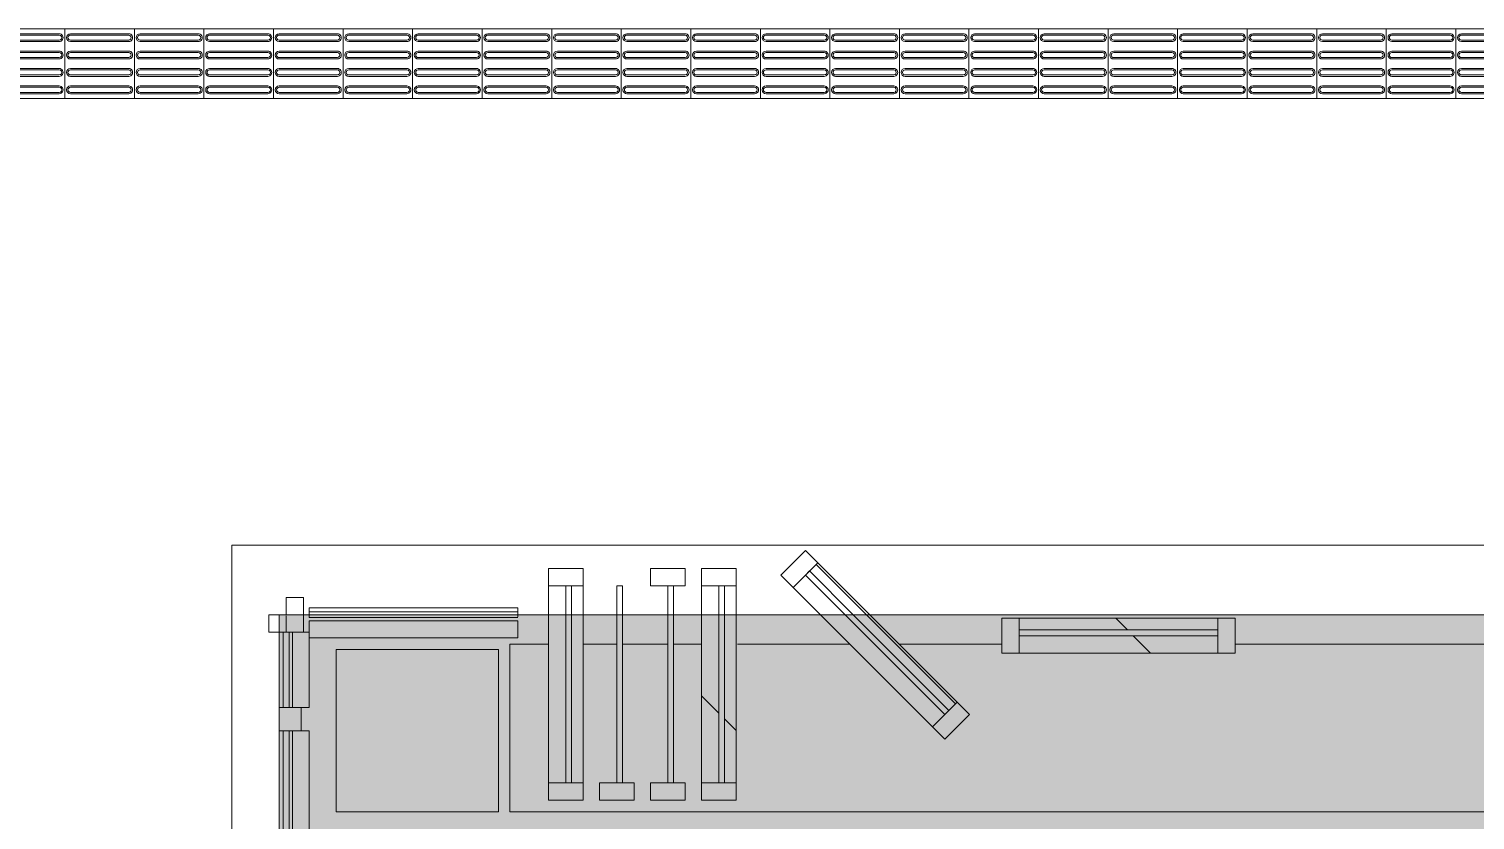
# Model space of a CAD drawing. Header units: millimetres. Extents: x -57519 to 497916, y -349472 to 446842.
# Drawn here: x 391375 to 397613, y 51272 to 54682 of the extents above; entities that cross this region are included whole.
import ezdxf

# ---------------------------------------------------------------- set-up
doc = ezdxf.new("R2010")
doc.units = ezdxf.units.MM
for name, color, linetype, lineweight in [('A-DETL-GENF', 92, 'Continuous', 5), ('A-DETL-THIN', 151, 'Continuous', 9), ('A-FLOR', 192, 'Continuous', 5), ('A-GENM', 13, 'Continuous', 5), ('A-GLAZ-CURT', 52, 'Continuous', 20), ('A-GLAZ-CWMG', 51, 'Continuous', 20), ('S-COLS', 52, 'Continuous', 20)]:
    doc.layers.add(name, color=color, linetype=linetype, lineweight=lineweight)
pattern_1 = [(135, (329410.55, 0), (-530.33, -530.33), [])]

# ---------------------------------------------------------------- blocks, each defined once
blk = doc.blocks.new('Rectangular Mullion - DLN_75 x 150mm _WD_-STUR_ OPENING Corten-14016861-G_F SINGLE OCCUPANCY DIAGRAM')
at = {"layer": 'A-GLAZ-CWMG', "color": 191, "lineweight": 5}
for p, q in [((0, 75), (-75, 75)), ((-75, 75), (-75, 1)), ((0, 75), (0, 5.3))]:
    blk.add_line(p, q, dxfattribs=at)
at = {"layer": 'A-GLAZ-CWMG', "color": 253, "lineweight": 5}
for p, q in [((-75, 1), (-75, -75)), ((0, 0.3), (0, -75)), ((-75, -75), (0, -75))]:
    blk.add_line(p, q, dxfattribs=at)
blk = doc.blocks.new('System Panel - _DLN__12_12mm laminated clear glass-12865629-G_F SINGLE OCCUPANCY DIAGRAM')
at = {"layer": 'A-GLAZ-CURT', "color": 191, "lineweight": 5}
for p, q in [((-162.5, 12.5), (162.5, 12.5)), ((-162.5, -12.5), (-162.5, 12.5)), ((162.5, -12.5), (162.5, 12.5)), ((162.5, -12.5), (-162.5, -12.5))]:
    blk.add_line(p, q, dxfattribs=at)
blk = doc.blocks.new('Rectangular Mullion - DLN_FRAME Corten-13948634-G_F SINGLE OCCUPANCY DIAGRAM')
at = {"layer": 'A-GLAZ-CWMG', "color": 191, "lineweight": 5}
for p, q in [((63043.7, 52082.5), (63043.7, 51757.5)), ((63100.7, 52082.5), (63100.7, 51757.5)), ((63148.7, 52082.5), (63173.7, 52082.5)), ((63173.7, 52082.5), (63173.7, 51757.5)), ((63061.2, 51757.5), (63043.7, 51757.5)), ((63100.7, 51757.5), (63086.2, 51757.5)), ((63173.7, 51757.5), (63100.7, 51757.5))]:
    blk.add_line(p, q, dxfattribs=at)
blk = doc.blocks.new('Rectangular Mullion - DLN_75 x 150mm _WD_-STUR_ OPENING Corten-13948680-G_F SINGLE OCCUPANCY DIAGRAM')
at = {"layer": 'A-GLAZ-CWMG', "color": 191, "lineweight": 5}
for p, q in [((-1, 75), (-75, 75)), ((-75, 75), (-75, -30)), ((0, 75), (0, -30))]:
    blk.add_line(p, q, dxfattribs=at)
at = {"layer": 'A-GLAZ-CWMG', "color": 253, "lineweight": 5}
for p, q in [((-75, -30), (-75, -75)), ((0, -30), (0, -75)), ((-75, -75), (0, -75))]:
    blk.add_line(p, q, dxfattribs=at)
blk = doc.blocks.new('System Panel - _DLN__12_12mm laminated clear glass-11282747-G_F SINGLE OCCUPANCY DIAGRAM')
at = {"layer": 'A-GLAZ-CURT', "color": 253, "lineweight": 5}
for p, q in [((-489.8, 12.5), (409.7, 12.5)), ((-489.8, 0), (-489.8, 12.5)), ((409.7, 0), (409.7, 12.5))]:
    blk.add_line(p, q, dxfattribs=at)
at = {"layer": 'A-GLAZ-CURT', "color": 191, "lineweight": 5}
for p, q in [((-489.8, -12.5), (-489.8, -1.2)), ((409.7, -12.5), (-489.8, -12.5)), ((409.7, -9.7), (409.7, 0))]:
    blk.add_line(p, q, dxfattribs=at)
blk = doc.blocks.new('Rectangular Mullion - DLN_FRAME Corten-13948637-G_F SINGLE OCCUPANCY DIAGRAM')
at = {"layer": 'A-GLAZ-CWMG', "color": 253, "lineweight": 5}
for p, q in [((63173.7, 52170), (63173.7, 52187.5)), ((64073.3, 52187.5), (63173.7, 52187.5)), ((64073.3, 52187.5), (64073.3, 52170))]:
    blk.add_line(p, q, dxfattribs=at)
at = {"layer": 'A-GLAZ-CWMG', "color": 191, "lineweight": 5}
for p, q in [((63173.7, 52082.5), (63173.7, 52130.5)), ((64073.3, 52130.5), (63173.7, 52130.5)), ((64073.3, 52130.5), (64073.3, 52057.5)), ((64073.3, 52057.5), (63173.7, 52057.5))]:
    blk.add_line(p, q, dxfattribs=at)
blk = doc.blocks.new('System Panel - _DLN__12_12mm laminated clear glass-12865628-G_F SINGLE OCCUPANCY DIAGRAM')
at = {"layer": 'A-GLAZ-CURT', "color": 191, "lineweight": 5}
for p, q in [((-450, 12.5), (450, 12.5)), ((-450, -12.5), (-450, 12.5)), ((450, -12.5), (450, 12.5)), ((450, -12.5), (-450, -12.5))]:
    blk.add_line(p, q, dxfattribs=at)
blk = doc.blocks.new('Rectangular Mullion - DLN_FRAME Corten-V825-G_F SINGLE OCCUPANCY DIAGRAM')
at = {"layer": 'A-GLAZ-CWMG', "lineweight": 5}
h = blk.add_hatch(dxfattribs=at)
h.set_pattern_fill('FP_45', color=253, style=0, pattern_type=2)
h.set_pattern_definition([(45, (329410.6, 0), (-1237.437, 1237.437), []), (45, (329410.6, 1875), (-1237.437, 1237.437), [])])
h.paths.add_polyline_path([(63173.7, 50757.5), (63173.7, 51657.5), (63100.7, 51657.5), (63100.7, 50757.5)], flags=0)
at = {"layer": 'A-GLAZ-CWMG', "color": 191, "lineweight": 5}
for p, q in [((63043.7, 51657.5), (63061.2, 51657.5)), ((63043.7, 51657.5), (63043.7, 50757.5)), ((63086.2, 51657.5), (63100.7, 51657.5)), ((63100.7, 51657.5), (63173.7, 51657.5)), ((63100.7, 51657.5), (63100.7, 50757.5)), ((63173.7, 51657.5), (63173.7, 50757.5)), ((63061.2, 50757.5), (63043.7, 50757.5)), ((63100.7, 50757.5), (63086.2, 50757.5)), ((63173.7, 50757.5), (63100.7, 50757.5))]:
    blk.add_line(p, q, dxfattribs=at)
blk = doc.blocks.new('System Panel - DLN_Glazed - 25mm-6618255-G_F SINGLE OCCUPANCY DIAGRAM')
at = {"layer": 'A-GLAZ-CURT', "lineweight": 15}
for p, q in [((-425, 25), (-158.2, 25)), ((-425, 0), (-425, 25)), ((-158.2, 25), (425, 25)), ((425, 0), (425, 25)), ((-183.2, 0), (-425, 0)), ((425, 0), (-183.2, 0))]:
    blk.add_line(p, q, dxfattribs=at)
blk = doc.blocks.new('Rectangular Mullion - DLN_75 x 150mm _WD_-6618253-G_F SINGLE OCCUPANCY DIAGRAM')
at = {"layer": 'A-GLAZ-CWMG', "lineweight": 5}
h = blk.add_hatch(dxfattribs=at)
h.set_pattern_fill('FP_42', color=256, style=0, pattern_type=2)
h.set_pattern_definition(pattern_1)
h.paths.add_polyline_path([(65484.9, 52157.5), (65314, 52328.5), (65260.9, 52275.4), (65378.9, 52157.5)], flags=0)
h.paths.add_polyline_path([(65520.3, 52157.5), (65591, 52157.5), (65367, 52381.5), (65331.7, 52346.1), (65367, 52310.8)], flags=0)
h = blk.add_hatch(dxfattribs=at)
h.set_pattern_fill('FP_42', color=256, style=0, pattern_type=2)
h.set_pattern_definition(pattern_1)
h.paths.add_polyline_path([(65862, 51674.4), (65915, 51727.4), (65484.9, 52157.5), (65378.9, 52157.5), (65808.9, 51727.4)], flags=0)
h.paths.add_polyline_path([(65932.7, 51745.1), (65968, 51780.4), (65591, 52157.5), (65520.3, 52157.5), (65897.3, 51780.4)], flags=0)
for p, q in [((65591, 52157.5), (65367, 52381.5)), ((65378.9, 52157.5), (65260.9, 52275.4)), ((65862, 51674.4), (65378.9, 52157.5)), ((65968, 51780.4), (65591, 52157.5))]:
    blk.add_line(p, q, dxfattribs=at)
blk = doc.blocks.new('Rectangular Mullion - DLN_75 x 150mm _WD_-3694781-G_F SINGLE OCCUPANCY DIAGRAM')
at = {"layer": 'A-GLAZ-CWMG', "lineweight": 15}
for p, q in [((0, 75), (-75, 75)), ((-75, 75), (-75, -75)), ((0, 75), (0, -75)), ((-75, -75), (0, -75))]:
    blk.add_line(p, q, dxfattribs=at)
blk = doc.blocks.new('Rectangular Mullion - DLN_75 x 150mm _WD_-3694782-G_F SINGLE OCCUPANCY DIAGRAM')
at = {"layer": 'A-GLAZ-CWMG', "lineweight": 15}
for p, q in [((0, 75), (-75, 75)), ((-75, 75), (-75, -75)), ((0, 75), (0, -75)), ((-75, -75), (0, -75))]:
    blk.add_line(p, q, dxfattribs=at)
blk = doc.blocks.new('System Panel - DLN_Glazed - 25mm-6618258-G_F SINGLE OCCUPANCY DIAGRAM')
at = {"layer": 'A-GLAZ-CURT', "lineweight": 15}
for p, q in [((-428.6, 0), (428.6, 0)), ((-428.6, -25), (-428.6, 0)), ((428.6, -25), (428.6, 0)), ((428.6, -25), (-428.6, -25))]:
    blk.add_line(p, q, dxfattribs=at)
blk = doc.blocks.new('Rectangular Mullion - DLN_75 x 150mm _WD_-11867538-G_F SINGLE OCCUPANCY DIAGRAM')
at = {"layer": 'A-GLAZ-CWMG', "lineweight": 5}
h = blk.add_hatch(dxfattribs=at)
h.set_pattern_fill('FP_43', color=256, style=0, pattern_type=2)
h.set_pattern_definition(pattern_1)
h.paths.add_polyline_path([(67092.6, 51992.1), (67092.6, 52067.1), (66235.5, 52067.1), (66235.5, 51992.1), (66959.9, 51992.1)], flags=0)
h.paths.add_polyline_path([(66959.9, 52092.1), (67092.6, 52092.1), (67092.6, 52142.1), (66235.5, 52142.1), (66235.5, 52092.1)], flags=0)
for p, q in [((66235.5, 52142.1), (67092.6, 52142.1)), ((66235.5, 51992.1), (67092.6, 51992.1))]:
    blk.add_line(p, q, dxfattribs=at)
blk = doc.blocks.new('Rectangular Mullion - DLN_75 x 150mm _WD_-3694728-G_F SINGLE OCCUPANCY DIAGRAM')
at = {"layer": 'A-GLAZ-CWMG', "lineweight": 15}
for p, q in [((0, 75), (-75, 75)), ((-75, 75), (-75, -75)), ((0, 75), (0, -75)), ((-75, -75), (0, -75))]:
    blk.add_line(p, q, dxfattribs=at)
blk = doc.blocks.new('Rectangular Mullion - DLN_75 x 150mm _WD_-3694729-G_F SINGLE OCCUPANCY DIAGRAM')
at = {"layer": 'A-GLAZ-CWMG', "lineweight": 15}
for p, q in [((0, 75), (-75, 75)), ((-75, 75), (-75, -75)), ((0, 75), (0, -75)), ((-75, -75), (0, -75))]:
    blk.add_line(p, q, dxfattribs=at)
blk = doc.blocks.new('System Panel - DLN_Glazed - 25mm-V846-G_F SINGLE OCCUPANCY DIAGRAM')
at = {"layer": 'A-GLAZ-CURT', "lineweight": 15}
for p, q in [((-425, 25), (-300, 25)), ((-425, 0), (-425, 25)), ((-300, 25), (425, 25)), ((425, 0), (425, 25)), ((-300, 0), (-425, 0)), ((425, 0), (-300, 0))]:
    blk.add_line(p, q, dxfattribs=at)
blk = doc.blocks.new('Rectangular Mullion - DLN_75 x 150mm _WD_-V847-G_F SINGLE OCCUPANCY DIAGRAM')
at = {"layer": 'A-GLAZ-CWMG', "lineweight": 5}
for p, q in [((64205.3, 52157.5), (64205.3, 52282.5)), ((64355.3, 52157.5), (64355.3, 52282.5)), ((64205.3, 51432.5), (64205.3, 52157.5)), ((64355.3, 51432.5), (64355.3, 52157.5))]:
    blk.add_line(p, q, dxfattribs=at)
blk = doc.blocks.new('Rectangular Mullion - DLN_75 x 150mm _WD_-V848-G_F SINGLE OCCUPANCY DIAGRAM')
at = {"layer": 'A-GLAZ-CWMG', "lineweight": 5}
h = blk.add_hatch(dxfattribs=at)
h.set_pattern_fill('FP_43', color=256, style=0, pattern_type=2)
h.set_pattern_definition(pattern_1)
h.paths.add_polyline_path([(64940.3, 52157.5), (64940.3, 52282.5), (64865.3, 52282.5), (64865.3, 52157.5)], flags=0)
h.paths.add_polyline_path([(65015.3, 52157.5), (65015.3, 52282.5), (64965.3, 52282.5), (64965.3, 52157.5)], flags=0)
h = blk.add_hatch(dxfattribs=at)
h.set_pattern_fill('FP_43', color=256, style=0, pattern_type=2)
h.set_pattern_definition(pattern_1)
h.paths.add_polyline_path([(64865.3, 51432.5), (64940.3, 51432.5), (64940.3, 52157.5), (64865.3, 52157.5), (64865.3, 51456.3)], flags=0)
h.paths.add_polyline_path([(65015.3, 51432.5), (65015.3, 52157.5), (64965.3, 52157.5), (64965.3, 51432.5)], flags=0)
for p, q in [((64865.3, 52157.5), (64865.3, 52282.5)), ((65015.3, 52157.5), (65015.3, 52282.5)), ((64865.3, 51432.5), (64865.3, 52157.5)), ((65015.3, 51432.5), (65015.3, 52157.5))]:
    blk.add_line(p, q, dxfattribs=at)
blk = doc.blocks.new('DLN_Tactile - Directional Tiles-V808-G_F SINGLE OCCUPANCY DIAGRAM')
at = {"layer": 'A-GENM'}
for p, q in [((150, 150), (-150, 150)), ((-150, 150), (-150, -150)), ((-129.5, 125.5), (-129.5, -125.5)), ((-123.5, -125.5), (-123.5, 125.5)), ((-101.5, 125.5), (-101.5, -125.5)), ((-95.5, -125.5), (-95.5, 125.5)), ((-54.5, 125.5), (-54.5, -125.5)), ((-48.5, -125.5), (-48.5, 125.5)), ((-26.5, 125.5), (-26.5, -125.5)), ((-20.5, -125.5), (-20.5, 125.5)), ((20.5, 125.5), (20.5, -125.5)), ((26.5, -125.5), (26.5, 125.5)), ((48.5, 125.5), (48.5, -125.5)), ((54.5, -125.5), (54.5, 125.5)), ((95.5, 125.5), (95.5, -125.5)), ((101.5, -125.5), (101.5, 125.5)), ((123.5, 125.5), (123.5, -125.5)), ((129.5, -125.5), (129.5, 125.5)), ((150, -150), (150, 150)), ((-150, -150), (150, -150))]:
    blk.add_line(p, q, dxfattribs=at)
for centre, radius, start, end in [((-112.5, 125.5), 17, 360, 180), ((-112.5, 125.5), 11, 360, 180), ((-37.5, 125.5), 17, 360, 180), ((-37.5, 125.5), 11, 360, 180), ((37.5, 125.5), 17, 360, 180), ((37.5, 125.5), 11, 360, 180), ((112.5, 125.5), 17, 360, 180), ((112.5, 125.5), 11, 360, 180), ((-112.5, -125.5), 17, 180, 360), ((-112.5, -125.5), 11, 180, 360), ((-37.5, -125.5), 17, 180, 360), ((-37.5, -125.5), 11, 180, 360), ((37.5, -125.5), 17, 180, 360), ((37.5, -125.5), 11, 180, 360), ((112.5, -125.5), 17, 180, 360), ((112.5, -125.5), 11, 180, 360)]:
    blk.add_arc(centre, radius, start, end, dxfattribs=at)

msp = doc.modelspace()

# ---------------------------------------------------------------- hatches: boundary and pattern name
at = {"layer": 'A-DETL-GENF', "transparency": 33554585}
h = msp.add_hatch(color=201, dxfattribs=at)
h.paths.add_polyline_path([(378712.3, -2142.5), (378712.3, 5707.5), (408249.8, 5707.5), (408249.8, 31607.5), (411824.8, 31607.5), (411824.8, 28857.5), (414124.8, 28857.5), (414124.8, 34332.5), (417674.8, 34332.5), (417674.8, 35647.5), (420699.8, 35647.5), (420699.8, 52157.5), (392454.3, 52157.5), (392454.3, 45782.5), (382199.8, 45782.5), (382199.8, 52157.5), (367049.8, 52157.5), (367049.8, 5707.5), (368349.8, 5707.5), (368349.8, 3222.2), (374112.3, -1265.4), (374112.3, -2142.5), (376972.2, -2142.5)], flags=0)
h.paths.add_polyline_path([(370849.8, 8157.5), (370849.8, 9357.5), (369649.8, 9357.5), (369649.8, 15624.2), (370889.8, 15624.2), (370889.8, 9397.5), (371149.8, 9397.5), (371149.8, 8157.5)], flags=0)
h.paths.add_polyline_path([(388124.8, 8157.5), (388124.8, 9397.5), (389899.8, 9397.5), (389899.8, 8157.5)], flags=0)
h.paths.add_polyline_path([(382791.7, 8157.5), (382352.3, 8157.5), (382352.3, 9397.5), (387324.8, 9397.5), (387324.8, 8157.5), (386671.4, 8157.5)], flags=0)
h.paths.add_polyline_path([(404599.8, 8157.5), (396937.3, 8157.5), (396937.3, 9397.5), (404599.8, 9397.5), (404599.8, 8571.4)], flags=0)
h.paths.add_polyline_path([(394430.7, 8157.5), (392899.8, 8157.5), (392899.8, 9397.5), (396137.3, 9397.5), (396137.3, 8157.5)], flags=0)
h.paths.add_polyline_path([(405799.8, 12397.5), (404559.8, 12397.5), (404559.8, 15624.2), (405799.8, 15624.2), (405799.8, 12969.9)], flags=0)
h.paths.add_polyline_path([(370889.8, 16424.2), (369649.8, 16424.2), (369649.8, 23040.8), (370889.8, 23040.8), (370889.8, 17368.3)], flags=0)
h.paths.add_polyline_path([(404559.8, 16424.2), (404559.8, 23040.8), (405799.8, 23040.8), (405799.8, 16424.2)], flags=0)
h.paths.add_polyline_path([(369649.8, 23840.8), (369649.8, 30107.5), (370849.8, 30107.5), (370849.8, 31307.5), (371149.8, 31307.5), (371149.8, 30107.5), (370889.8, 30107.5), (370889.8, 23840.8)], flags=0)
h.paths.add_polyline_path([(404559.8, 23840.8), (404559.8, 27067.5), (405799.8, 27067.5), (405799.8, 23840.8)], flags=0)
h.paths.add_polyline_path([(388124.8, 30067.5), (388124.8, 31307.5), (389399.8, 31307.5), (389399.8, 30067.5)], flags=0)
h.paths.add_polyline_path([(373449.8, 30067.5), (373449.8, 31307.5), (378512.3, 31307.5), (378512.3, 30067.5), (375032.4, 30067.5)], flags=0)
h.paths.add_polyline_path([(386671.4, 30067.5), (382349.8, 30067.5), (382349.8, 31307.5), (387324.8, 31307.5), (387324.8, 30067.5)], flags=0)
h.paths.add_polyline_path([(394430.7, 30067.5), (392399.8, 30067.5), (392399.8, 31307.5), (396137.3, 31307.5), (396137.3, 30067.5)], flags=0)
h.paths.add_polyline_path([(402190, 30067.5), (396937.3, 30067.5), (396937.3, 31307.5), (404599.8, 31307.5), (404599.8, 30067.5), (404129.8, 30067.5)], flags=0)
h.paths.add_polyline_path([(407299.8, 35797.5), (407299.8, 36247.5), (408249.8, 36247.5), (408249.8, 35797.5), (408009.5, 35797.5)], flags=0)
h.paths.add_polyline_path([(412649.8, 35797.5), (412649.8, 37247.5), (415649.8, 37247.5), (415649.8, 35797.5), (413829, 35797.5)], flags=0)
h.paths.add_polyline_path([(412649.8, 37397.5), (412649.8, 37897.5), (418299.8, 37897.5), (418299.8, 37397.5), (412859.1, 37397.5)], flags=0)
h.paths.add_polyline_path([(408979.4, 37847.5), (408399.8, 37847.5), (408399.8, 38327.5), (410749.8, 38327.5), (410749.8, 37847.5), (409949.3, 37847.5)], flags=0)
h.paths.add_polyline_path([(381599.8, 37907.5), (381599.8, 39557.5), (382049.8, 39557.5), (382049.8, 37907.5), (381821.8, 37907.5)], flags=0)
h.paths.add_polyline_path([(406069.7, 38657.5), (404849.8, 38657.5), (404849.8, 49957.5), (408249.8, 49957.5), (408249.8, 38657.5), (408009.5, 38657.5)], flags=0)
h.paths.add_polyline_path([(370182.8, 40207.5), (369149.8, 40207.5), (369149.8, 40707.5), (370699.8, 40707.5), (370699.8, 40207.5)], flags=0)
h.paths.add_polyline_path([(381599.8, 40257.5), (381599.8, 42757.5), (382049.8, 42757.5), (382049.8, 40257.5), (381821.8, 40257.5)], flags=0)
h.paths.add_polyline_path([(414798.9, 42697.5), (410674.8, 42697.5), (410674.8, 43197.5), (418349.8, 43197.5), (418349.8, 42697.5), (415768.8, 42697.5)], flags=0)
h.paths.add_polyline_path([(377289.8, 42907.5), (375749.8, 42907.5), (375749.8, 43407.5), (377289.8, 43407.5), (377289.8, 43209.2)], flags=0)
h.paths.add_polyline_path([(382049.8, 46907.5), (379399.8, 46907.5), (379399.8, 52007.5), (382049.8, 52007.5), (382049.8, 47057.9)], flags=0)
h.paths.add_polyline_path([(410919.2, 47837.5), (410674.8, 47837.5), (410674.8, 48337.5), (418349.8, 48337.5), (418349.8, 47837.5), (411404.2, 47837.5)], flags=0)
h.paths.add_polyline_path([(408399.8, 50107.5), (408399.8, 52007.5), (408849.8, 52007.5), (408849.8, 50107.5)], flags=0)
at = {"layer": 'S-COLS'}
msp.add_hatch(color=133, dxfattribs=at).paths.add_polyline_path([(392699.8, 51307.5), (393399.8, 51307.5), (393399.8, 52007.5), (392699.8, 52007.5), (392699.8, 51456.3)], flags=0)

# ---------------------------------------------------------------- linework, layer by layer
at = {"layer": 'A-DETL-THIN', "lineweight": 5}
for p, q in [((420699.8, 52157.5), (392454.3, 52157.5)), ((392454.3, 52157.5), (392454.3, 45782.5))]:
    msp.add_line(p, q, dxfattribs=at)
at = {"layer": 'A-FLOR'}
for p, q in [((392249.8, 52457.5), (392249.8, 46082.5)), ((413699.8, 52457.5), (392249.8, 52457.5)), ((392584.3, 52157.5), (392559.3, 52157.5)), ((393615.8, 52157.5), (393483.8, 52157.5)), ((393910.8, 52157.5), (393765.8, 52157.5)), ((394130.8, 52157.5), (393935.8, 52157.5)), ((394275.8, 52157.5), (394155.8, 52157.5)), ((394789.4, 52157.5), (394430.7, 52157.5)), ((399649.3, 52157.5), (395001.6, 52157.5)), ((393449.8, 52030.5), (393449.8, 51307.5)), ((393615.8, 52030.5), (393449.8, 52030.5)), ((393910.8, 52030.5), (393765.8, 52030.5)), ((394130.8, 52030.5), (393935.8, 52030.5)), ((394275.8, 52030.5), (394155.8, 52030.5)), ((394916.4, 52030.5), (394430.7, 52030.5)), ((395571, 52030.5), (395128.6, 52030.5)), ((399592.6, 52030.5), (396578.1, 52030.5)), ((392549.8, 51757.5), (392549.8, 51657.5)), ((393449.8, 51307.5), (404599.8, 51307.5))]:
    msp.add_line(p, q, dxfattribs=at)
at = {"layer": 'S-COLS', "color": 221}
for p, q in [((393399.8, 52007.5), (392699.8, 52007.5)), ((392699.8, 52007.5), (392699.8, 51307.5)), ((393399.8, 51307.5), (393399.8, 52007.5)), ((393399.8, 51307.5), (392699.8, 51307.5))]:
    msp.add_line(p, q, dxfattribs=at)

# ---------------------------------------------------------------- block references
at = {"layer": 'A-GENM', "rotation": 90.00000000000017}
for p in [(391379.8, 54532.5), (391679.8, 54532.5), (391979.8, 54532.5), (392279.8, 54532.5), (392579.8, 54532.5), (392879.8, 54532.5), (393179.8, 54532.5), (393479.8, 54532.5), (393779.8, 54532.5), (394079.8, 54532.5), (394379.8, 54532.5), (394679.8, 54532.5), (394979.8, 54532.5), (395279.8, 54532.5), (395579.8, 54532.5), (395879.8, 54532.5), (396179.8, 54532.5), (396479.8, 54532.5), (396779.8, 54532.5), (397079.8, 54532.5), (397379.8, 54532.5), (397679.8, 54532.5)]:
    msp.add_blockref('DLN_Tactile - Directional Tiles-V808-G_F SINGLE OCCUPANCY DIAGRAM', p, dxfattribs=at)
at = {"layer": 'A-GLAZ-CURT', "lineweight": 15}
for name, p, rotation in [('System Panel - DLN_Glazed - 25mm-6618255-G_F SINGLE OCCUPANCY DIAGRAM', (395025, 52027.9), 315.0000000000001), ('System Panel - DLN_Glazed - 25mm-V846-G_F SINGLE OCCUPANCY DIAGRAM', (393690.8, 51857.5), 270.0000000000006), ('System Panel - DLN_Glazed - 25mm-V846-G_F SINGLE OCCUPANCY DIAGRAM', (393910.8, 51857.5), 270.0000000000006), ('System Panel - DLN_Glazed - 25mm-V846-G_F SINGLE OCCUPANCY DIAGRAM', (394130.8, 51857.5), 270.0000000000006), ('System Panel - DLN_Glazed - 25mm-V846-G_F SINGLE OCCUPANCY DIAGRAM', (394350.8, 51857.5), 270.0000000000006), ('System Panel - DLN_Glazed - 25mm-6618258-G_F SINGLE OCCUPANCY DIAGRAM', (396074.6, 52067.1), 180)]:
    msp.add_blockref(name, p, dxfattribs=dict(at, rotation=rotation))
at = {"layer": 'A-GLAZ-CURT', "color": 253, "lineweight": 5}
msp.add_blockref('System Panel - _DLN__12_12mm laminated clear glass-11282747-G_F SINGLE OCCUPANCY DIAGRAM', (393074.1, 52157.5), dxfattribs=at)
at = {"layer": 'A-GLAZ-CURT', "color": 191, "lineweight": 5, "rotation": 89.99999999999993}
for name, p in [('System Panel - _DLN__12_12mm laminated clear glass-12865629-G_F SINGLE OCCUPANCY DIAGRAM', (392484.3, 51920)), ('System Panel - _DLN__12_12mm laminated clear glass-12865628-G_F SINGLE OCCUPANCY DIAGRAM', (392484.3, 51207.5))]:
    msp.add_blockref(name, p, dxfattribs=at)
at = {"layer": 'A-GLAZ-CWMG', "lineweight": 5}
for p, rotation in [((394671.5, 52381.5), 135.0000000000001), ((393690.8, 52357.5), 90.0000000000006), ((394130.8, 52357.5), 90.0000000000006), ((394350.8, 52357.5), 90.0000000000006)]:
    msp.add_blockref('Rectangular Mullion - DLN_75 x 150mm _WD_-3694782-G_F SINGLE OCCUPANCY DIAGRAM', p, dxfattribs=dict(at, rotation=rotation))
for name, p in [('Rectangular Mullion - DLN_75 x 150mm _WD_-6618253-G_F SINGLE OCCUPANCY DIAGRAM', (329410.6, 0)), ('Rectangular Mullion - DLN_75 x 150mm _WD_-V847-G_F SINGLE OCCUPANCY DIAGRAM', (329410.6, 0)), ('Rectangular Mullion - DLN_75 x 150mm _WD_-V848-G_F SINGLE OCCUPANCY DIAGRAM', (329410.6, 0)), ('Rectangular Mullion - DLN_75 x 150mm _WD_-11867538-G_F SINGLE OCCUPANCY DIAGRAM', (329410.6, 0)), ('Rectangular Mullion - DLN_75 x 150mm _WD_-3694729-G_F SINGLE OCCUPANCY DIAGRAM', (396578.1, 52067.1))]:
    msp.add_blockref(name, p, dxfattribs=at)
at = {"layer": 'A-GLAZ-CWMG', "color": 253, "lineweight": 5, "rotation": 180}
msp.add_blockref('Rectangular Mullion - DLN_75 x 150mm _WD_-STUR_ OPENING Corten-14016861-G_F SINGLE OCCUPANCY DIAGRAM', (392484.3, 52157.5), dxfattribs=at)
at = {"layer": 'A-GLAZ-CWMG', "color": 253, "lineweight": 5, "extrusion": (0, 0, -1), "rotation": 90.00000000000007}
msp.add_blockref('Rectangular Mullion - DLN_75 x 150mm _WD_-STUR_ OPENING Corten-13948680-G_F SINGLE OCCUPANCY DIAGRAM', (-392484.3, 52157.5), dxfattribs=at)
at = {"layer": 'A-GLAZ-CWMG', "color": 253, "lineweight": 5}
msp.add_blockref('Rectangular Mullion - DLN_FRAME Corten-13948637-G_F SINGLE OCCUPANCY DIAGRAM', (329410.6, 0), dxfattribs=at)
at = {"layer": 'A-GLAZ-CWMG', "lineweight": 15, "extrusion": (0, 0, -1)}
msp.add_blockref('Rectangular Mullion - DLN_75 x 150mm _WD_-3694728-G_F SINGLE OCCUPANCY DIAGRAM', (-395571, 52067.1), dxfattribs=at)
at = {"layer": 'A-GLAZ-CWMG', "color": 191, "lineweight": 5}
for name in ['Rectangular Mullion - DLN_FRAME Corten-13948634-G_F SINGLE OCCUPANCY DIAGRAM', 'Rectangular Mullion - DLN_FRAME Corten-V825-G_F SINGLE OCCUPANCY DIAGRAM']:
    msp.add_blockref(name, (329410.6, 0), dxfattribs=at)
at = {"layer": 'A-GLAZ-CWMG', "lineweight": 15, "extrusion": (0, 0, -1)}
for p, rotation in [((-395378.6, 51674.4), 224.9999999999999), ((-393690.8, 51357.5), 269.9999999999994), ((-393910.8, 51357.5), 269.9999999999994), ((-394130.8, 51357.5), 269.9999999999994), ((-394350.8, 51357.5), 269.9999999999994)]:
    msp.add_blockref('Rectangular Mullion - DLN_75 x 150mm _WD_-3694781-G_F SINGLE OCCUPANCY DIAGRAM', p, dxfattribs=dict(at, rotation=rotation))

doc.saveas('drawing.dxf')
